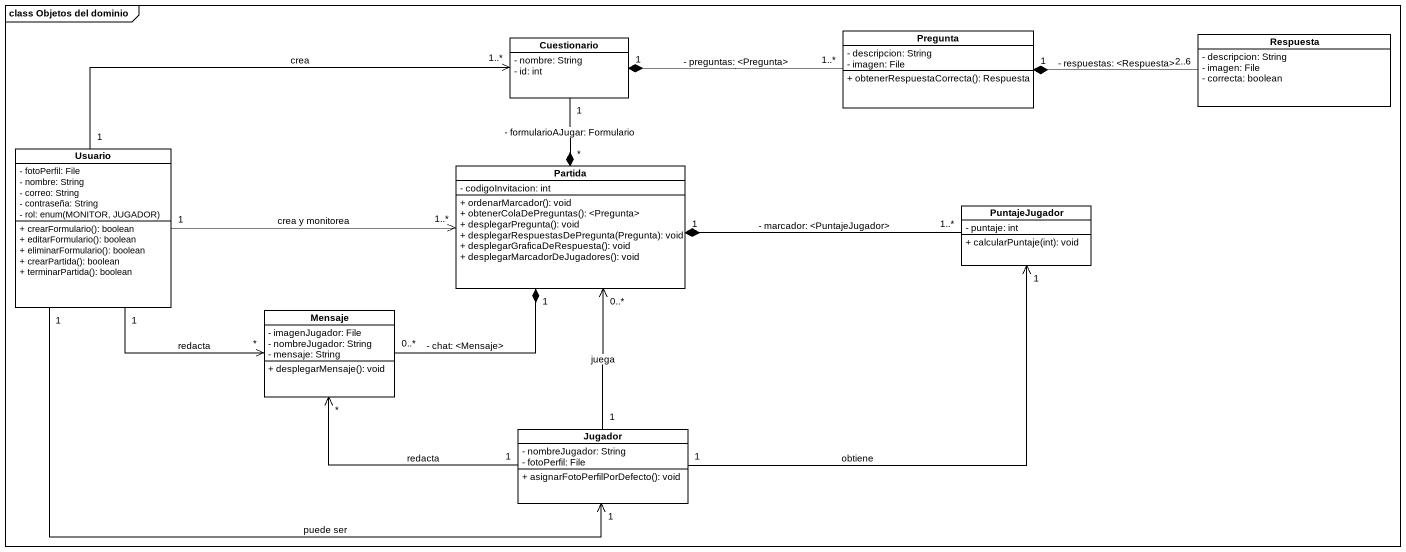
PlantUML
@startuml
mainframe class Objetos del dominio
hide circle
hide empty members
skinparam classAttributeIconSize 0
class Cuestionario #FFFFFF {
  - nombre: String
  - id: int
}
class Pregunta #FFFFFF {
  - descripcion: String
  - imagen: File
  + obtenerRespuestaCorrecta(): Respuesta
}
class Respuesta #FFFFFF {
  - descripcion: String
  - imagen: File
  - correcta: boolean
}
class Usuario #FFFFFF {
  - fotoPerfil: File
  - nombre: String
  - correo: String
  - contraseña: String
  {field} - rol: enum(MONITOR, JUGADOR)
  + crearFormulario(): boolean
  + editarFormulario(): boolean
  + eliminarFormulario(): boolean
  + crearPartida(): boolean
  + terminarPartida(): boolean
}
class Partida #FFFFFF {
  - codigoInvitacion: int
  + ordenarMarcador(): void
  + obtenerColaDePreguntas(): <Pregunta>
  + desplegarPregunta(): void
  + desplegarRespuestasDePregunta(Pregunta): void
  + desplegarGraficaDeRespuesta(): void
  + desplegarMarcadorDeJugadores(): void
}
class PuntajeJugador #FFFFFF {
  - puntaje: int
  + calcularPuntaje(int): void
}
class Mensaje #FFFFFF {
  - imagenJugador: File
  - nombreJugador: String
  - mensaje: String
  + desplegarMensaje(): void
}
class Jugador #FFFFFF {
  - nombreJugador: String
  - fotoPerfil: File
  + asignarFotoPerfilPorDefecto(): void
}
Cuestionario "1" --* "*" Partida : - formularioAJugar: Formulario
Pregunta "1..*" -left-* "1" Cuestionario : - preguntas: <Pregunta>
Respuesta "2..6" -left-* "1" Pregunta : - respuestas: <Respuesta>
Usuario "1" -right-> "1..*" Cuestionario : crea
Usuario "1" -right-> "1..*" Partida : crea y monitorea
Usuario "1" -right-> "*" Mensaje : redacta
Usuario "1" -right-> "1" Jugador : puede ser
PuntajeJugador "1..*" -left-* "1" Partida : - marcador: <PuntajeJugador>
Mensaje "0..*" -right-* "1" Partida : - chat: <Mensaje>
Jugador "1" -up-> "0..*" Partida : juega
Jugador "1" -right-> "1" PuntajeJugador : obtiene
Jugador "1" -left-> "*" Mensaje : redacta
@enduml
